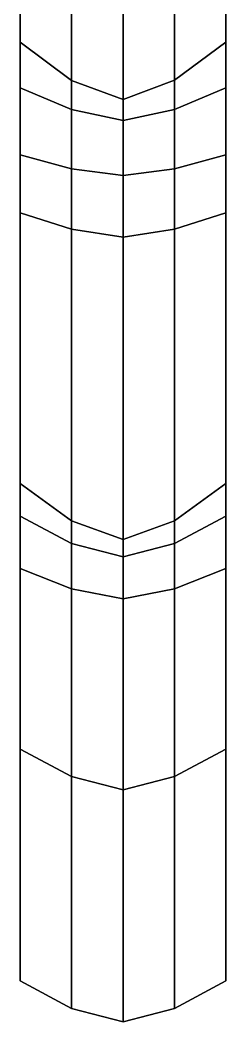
# Model space of a CAD drawing. Extents: x -0.97 to 0.97, y -3.2 to 2.94.
# Drawn here: x -0.0469 to 0.0469, y -3.2049 to -2.7489 of the extents above; entities that cross this region are included whole.
import ezdxf

# ---------------------------------------------------------------- set-up
doc = ezdxf.new("R2010")
doc.units = 0

msp = doc.modelspace()

# ---------------------------------------------------------------- linework, layer by layer
for points in [[(-0.04689, -2.63241, 2.38554), (-0.04689, -2.42816, 2.00757), (-0.04689, -2.55817, 1.97831), (-0.04689, -2.75898, 2.34033)], [(0.04689, -2.63241, 2.38554), (0.04689, -2.75898, 2.34033), (0.04689, -2.55817, 1.97831), (0.04689, -2.42816, 2.00757)], [(-0.04689, -2.63241, 2.38554), (-0.04689, -2.83665, 2.76351), (-0.04689, -2.71351, 2.82467), (-0.04689, -2.50583, 2.43075)], [(0.04689, -2.63241, 2.38554), (0.04689, -2.50583, 2.43075), (0.04689, -2.71351, 2.82467), (0.04689, -2.83665, 2.76351)], [(-0.02344, -2.77634, 2.34267), (-0.04689, -2.75898, 2.34033), (-0.04689, -2.55817, 1.97831), (-0.02344, -2.57583, 1.97831)], [(0.02344, -2.77633, 2.34267), (0.02344, -2.57583, 1.97831), (0.04689, -2.55817, 1.97831), (0.04689, -2.75898, 2.34033)], [(-0.04689, -2.56762, 1.6286), (-0.04686, -2.6695, 1.52065), (-0.04685, -2.81024, 1.5898), (-0.04689, -2.69734, 1.78388)], [(0.04689, -2.56762, 1.6286), (0.04689, -2.69734, 1.78388), (0.04685, -2.81024, 1.5898), (0.04686, -2.6695, 1.52065)], [(-0.02344, -2.77634, 2.34267), (-0.02344, -2.57583, 1.97831), (0, -2.58466, 1.97831), (0, -2.78501, 2.34385)], [(0.02344, -2.77633, 2.34267), (0, -2.78501, 2.34385), (0, -2.58466, 1.97831), (0.02344, -2.57583, 1.97831)], [(-0.04689, -2.88907, 2.21246), (-0.04686, -2.7797, 2.3364), (-0.04685, -2.58452, 1.97823), (-0.04689, -2.69734, 1.78388)], [(-0.02344, -2.78958, 2.34006), (-0.02344, -2.59205, 1.97842), (-0.04685, -2.58452, 1.97823), (-0.04686, -2.7797, 2.3364)], [(0.02344, -2.78958, 2.34006), (0.04686, -2.7797, 2.3364), (0.04685, -2.58452, 1.97823), (0.02344, -2.59205, 1.97842)], [(0.04689, -2.88907, 2.21246), (0.04689, -2.69734, 1.78388), (0.04685, -2.58452, 1.97823), (0.04686, -2.7797, 2.3364)], [(-0.02344, -2.78958, 2.34006), (0, -2.79458, 2.34184), (0, -2.59592, 1.97842), (-0.02344, -2.59205, 1.97842)], [(0.02344, -2.78958, 2.34006), (0.02344, -2.59205, 1.97842), (0, -2.59592, 1.97842), (0, -2.79458, 2.34184)], [(-0.04689, -2.63241, 2.38554), (-0.04689, -2.75898, 2.34033), (-0.04689, -2.95979, 2.70235), (-0.04689, -2.83665, 2.76351)], [(0.04689, -2.63241, 2.38554), (0.04689, -2.83665, 2.76351), (0.04689, -2.95979, 2.70235), (0.04689, -2.75898, 2.34033)], [(-0.02344, -2.67629, 1.51423), (-0.02344, -2.81656, 1.5839), (-0.04685, -2.81024, 1.5898), (-0.04686, -2.6695, 1.52065)], [(0.02344, -2.67629, 1.51423), (0.04686, -2.6695, 1.52065), (0.04685, -2.81024, 1.5898), (0.02344, -2.81656, 1.5839)], [(-0.02344, -2.67629, 1.51423), (0, -2.67963, 1.51107), (0, -2.81965, 1.58117), (-0.02344, -2.81656, 1.5839)], [(0.02344, -2.67629, 1.51423), (0.02344, -2.81656, 1.5839), (0, -2.81965, 1.58117), (0, -2.67963, 1.51107)], [(-0.04689, -2.88907, 2.21246), (-0.04689, -2.69734, 1.78388), (-0.04685, -2.81024, 1.5898), (-0.04686, -2.99846, 2.08852)], [(0.04689, -2.88907, 2.21246), (0.04686, -2.99846, 2.08852), (0.04685, -2.81024, 1.5898), (0.04689, -2.69734, 1.78388)], [(-0.02344, -2.84402, 2.77355), (-0.02344, -2.7112, 2.84006), (-0.04689, -2.71351, 2.82467), (-0.04689, -2.83665, 2.76351)], [(-0.02344, -2.84402, 2.77355), (0, -2.8477, 2.77857), (0, -2.71005, 2.84776), (-0.02344, -2.7112, 2.84006)], [(0.02344, -2.84402, 2.77355), (0.02344, -2.7112, 2.84006), (0, -2.71005, 2.84776), (0, -2.8477, 2.77857)], [(0.02344, -2.84402, 2.77355), (0.04689, -2.83665, 2.76351), (0.04689, -2.71351, 2.82467), (0.02344, -2.7112, 2.84006)], [(-0.02344, -2.77634, 2.34267), (-0.02344, -2.97684, 2.70704), (-0.04689, -2.95979, 2.70235), (-0.04689, -2.75898, 2.34033)], [(0.02344, -2.77633, 2.34267), (0.04689, -2.75898, 2.34033), (0.04689, -2.95979, 2.70235), (0.02344, -2.97684, 2.70704)], [(-0.02344, -2.77634, 2.34267), (0, -2.78501, 2.34385), (0, -2.98536, 2.70938), (-0.02344, -2.97684, 2.70704)], [(0.02344, -2.77633, 2.34267), (0.02344, -2.97684, 2.70704), (0, -2.98536, 2.70938), (0, -2.78501, 2.34385)], [(-0.04689, -2.88907, 2.21246), (-0.04686, -3.08068, 2.64088), (-0.04683, -2.97475, 2.69372), (-0.04686, -2.7797, 2.3364)], [(-0.02344, -2.78958, 2.34006), (-0.04686, -2.7797, 2.3364), (-0.04683, -2.97475, 2.69372), (-0.02344, -2.98709, 2.70142)], [(0.02344, -2.78958, 2.34006), (0.02344, -2.98709, 2.70142), (0.04683, -2.97475, 2.69372), (0.04686, -2.7797, 2.3364)], [(0.04689, -2.88907, 2.21246), (0.04686, -2.7797, 2.3364), (0.04683, -2.97475, 2.69372), (0.04686, -3.08068, 2.64088)], [(-0.02344, -2.78958, 2.34006), (-0.02344, -2.98709, 2.70142), (0, -2.99322, 2.70497), (0, -2.79458, 2.34184)], [(0.02344, -2.78958, 2.34006), (0, -2.79458, 2.34184), (0, -2.99322, 2.70497), (0.02344, -2.98709, 2.70142)], [(-0.02344, -3.00777, 2.08922), (-0.04686, -2.99846, 2.08852), (-0.04685, -2.81024, 1.5898), (-0.02344, -2.81656, 1.5839)], [(0.02344, -3.00777, 2.08922), (0.02344, -2.81656, 1.5839), (0.04685, -2.81024, 1.5898), (0.04686, -2.99846, 2.08852)], [(-0.02344, -3.00777, 2.08922), (-0.02344, -2.81656, 1.5839), (0, -2.81965, 1.58117), (0, -3.01238, 2.08963)], [(0.02344, -3.00777, 2.08922), (0, -3.01238, 2.08963), (0, -2.81965, 1.58117), (0.02344, -2.81656, 1.5839)], [(-0.02344, -2.84402, 2.77355), (-0.04689, -2.83665, 2.76351), (-0.04689, -2.95979, 2.70235), (-0.02344, -2.97684, 2.70704)], [(0.02344, -2.84402, 2.77355), (0.02344, -2.97684, 2.70704), (0.04689, -2.95979, 2.70235), (0.04689, -2.83665, 2.76351)], [(-0.02344, -2.84402, 2.77355), (-0.02344, -2.97684, 2.70704), (0, -2.98536, 2.70938), (0, -2.8477, 2.77857)], [(0.02344, -2.84402, 2.77355), (0, -2.8477, 2.77857), (0, -2.98536, 2.70938), (0.02344, -2.97684, 2.70704)], [(-0.04689, -2.88907, 2.21246), (-0.04686, -2.99846, 2.08852), (-0.04683, -3.18611, 2.58685), (-0.04686, -3.08068, 2.64088)], [(0.04689, -2.88907, 2.21246), (0.04686, -3.08068, 2.64088), (0.04683, -3.18611, 2.58685), (0.04686, -2.99846, 2.08852)], [(-0.02344, -3.09311, 2.6484), (-0.02344, -2.98709, 2.70142), (-0.04683, -2.97475, 2.69372), (-0.04686, -3.08068, 2.64088)], [(0.02344, -3.09311, 2.6484), (0.04686, -3.08068, 2.64088), (0.04683, -2.97475, 2.69372), (0.02344, -2.98709, 2.70142)], [(-0.02344, -3.09311, 2.6484), (0, -3.09924, 2.65195), (0, -2.99322, 2.70497), (-0.02344, -2.98709, 2.70142)], [(0.02344, -3.09311, 2.6484), (0.02344, -2.98709, 2.70142), (0, -2.99322, 2.70497), (0, -3.09924, 2.65195)], [(-0.02344, -3.00777, 2.08922), (-0.02344, -3.19875, 2.59453), (-0.04683, -3.18611, 2.58685), (-0.04686, -2.99846, 2.08852)], [(0.02344, -3.00777, 2.08922), (0.04686, -2.99846, 2.08852), (0.04683, -3.18611, 2.58685), (0.02344, -3.19875, 2.59453)], [(-0.02344, -3.00777, 2.08922), (0, -3.01238, 2.08963), (0, -3.20487, 2.59808), (-0.02344, -3.19875, 2.59453)], [(0.02344, -3.00777, 2.08922), (0.02344, -3.19875, 2.59453), (0, -3.20487, 2.59808), (0, -3.01238, 2.08963)], [(-0.02344, -3.09311, 2.6484), (-0.04686, -3.08068, 2.64088), (-0.04683, -3.18611, 2.58685), (-0.02344, -3.19875, 2.59453)], [(0.02344, -3.09311, 2.6484), (0.02344, -3.19875, 2.59453), (0.04683, -3.18611, 2.58685), (0.04686, -3.08068, 2.64088)], [(-0.02344, -3.09311, 2.6484), (-0.02344, -3.19875, 2.59453), (0, -3.20487, 2.59808), (0, -3.09924, 2.65195)], [(0.02344, -3.09311, 2.6484), (0, -3.09924, 2.65195), (0, -3.20487, 2.59808), (0.02344, -3.19875, 2.59453)]]:
    msp.add_3dface(points)

doc.saveas('drawing.dxf')
